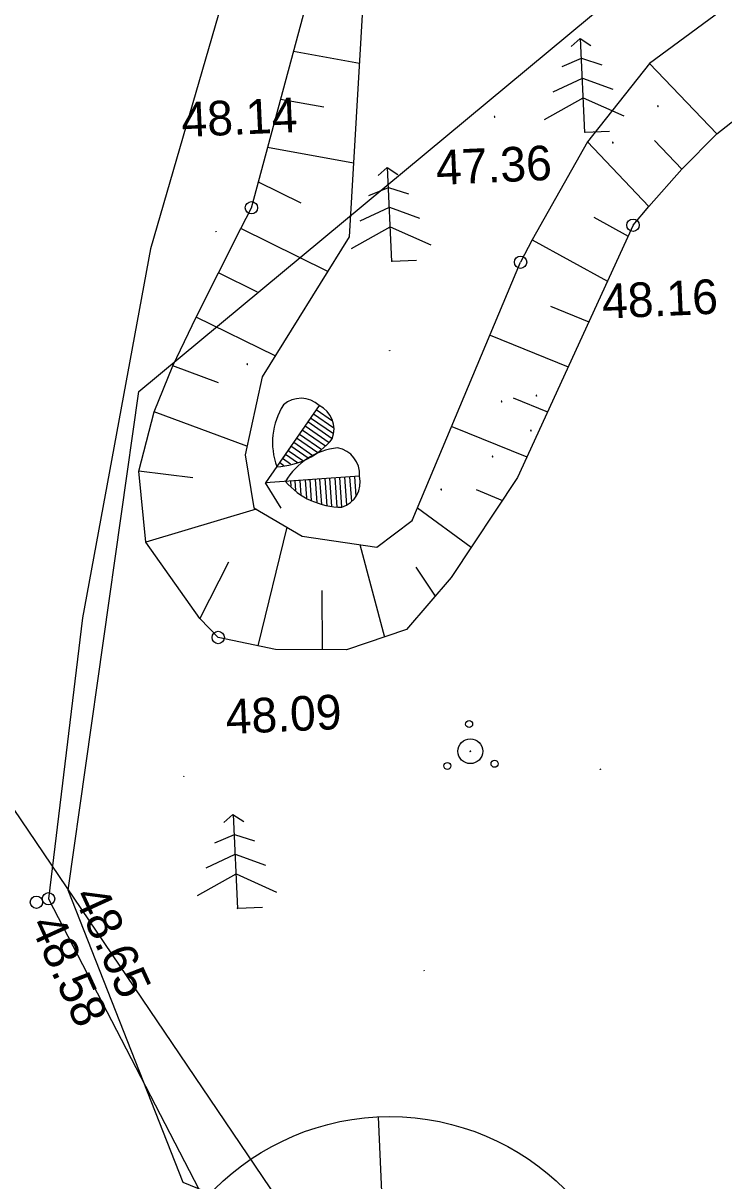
# Model space of a CAD drawing. Extents: x 641832 to 642168, y 6457549 to 6457951.
# Drawn here: x 641845.37 to 641859.52, y 6457707.97 to 6457731.35 of the extents above; entities that cross this region are included whole.
import ezdxf

# ---------------------------------------------------------------- set-up
doc = ezdxf.new("R2010")
doc.units = 0
for name, color, linetype in [('0-PL_LPMAA', 7, 'Continuous'), ('1', 7, 'Continuous'), ('4', 7, 'Continuous'), ('Level 20', 7, 'Continuous'), ('Level 23', 7, 'Continuous'), ('Level 29', 7, 'Continuous'), ('Level 33', 7, 'Continuous'), ('Level 35', 7, 'Continuous'), ('Level 39', 7, 'Continuous'), ('Level 41', 7, 'Continuous'), ('Level 42', 7, 'Continuous'), ('Level 46', 7, 'Continuous'), ('Level 54', 7, 'Continuous'), ('Level 56', 7, 'Continuous'), ('Level 60', 7, 'Continuous'), ('Level 62', 7, 'Continuous'), ('Level 9', 7, 'Continuous'), ('PIIRID', 7, 'Continuous'), ('POINT', 7, 'Continuous'), ('RADA____________', 7, 'Continuous'), ('RDT', 7, 'Continuous')]:
    doc.layers.add(name, color=color, linetype=linetype)

# ---------------------------------------------------------------- blocks, each defined once
blk = doc.blocks.new('BK4')
at = {"layer": 'PIIRID'}
for p, q in [((0, 1.9), (0, 0)), ((0, 1.8), (0.4, 1.8)), ((0, 1.7), (0.5, 1.7)), ((0, 1.6), (0.56, 1.6)), ((0.6, 1.5), (0, 1.5)), ((0, 1.4), (0.59, 1.4)), ((0.57, 1.3), (0, 1.3)), ((0, 1.2), (0.55, 1.2)), ((0.52, 1.1), (0, 1.1)), ((0, 1), (0.47, 1)), ((0.42, 0.9), (0, 0.9)), ((0, 0.9), (0, 0.8)), ((0, 0.8), (0.36, 0.8)), ((0.3, 0.7), (0, 0.7)), ((0, 0.7), (0, 0.6)), ((0.2, 0.6), (0, 0.6)), ((0, 0.5), (0.1, 0.5)), ((0.6, 0), (0, 0))]:
    blk.add_line(p, q, dxfattribs=at)
for centre, radius, start, end in [((-0.08, 1.37), 0.536, 81.416, 165.964), ((0.80846, 1.55462), 1.40952, 182.221, 235), ((0.08319, 1.37479), 0.53176, 13.619, 99.001), ((-0.91571, 1.61312), 1.51993, 307.047, 355.732)]:
    blk.add_arc(centre, radius, start, end, dxfattribs=at)
blk = doc.blocks.new('BD3')
at = {"layer": 'Level 41'}
for points in [[(-20, 175), (-1, 190), (20, 175)], [(50, 0), (0, 0), (0, 190)], [(-40, 135), (0, 150), (40, 135)], [(-60, 85), (0, 110), (60, 85)], [(-80, 30), (0, 70), (80, 30)]]:
    blk.add_lwpolyline(points, dxfattribs=at)
blk = doc.blocks.new('BK23')
at = {"layer": 'Level 41'}
for p, q in [((-75.2, 174.5), (0, 0)), ((-71.2, 165.3), (-34.5, 181.1)), ((-67.3, 156.1), (-21.4, 175.9)), ((-63.3, 146.9), (-11.9, 169.1)), ((88.9, 167.9), (0, 0)), ((-4.3, 161.5), (-59.4, 137.8)), ((-55.4, 128.6), (-1.2, 151.9)), ((0.9, 141.9), (-51.4, 119.4)), ((74.9, 141.4), (124.3, 115.2)), ((79.5, 150.2), (123.7, 126.9)), ((84.2, 159.1), (119.6, 140.4)), ((-47.5, 110.2), (3, 132)), ((4.2, 121.6), (-43.5, 101)), ((65.5, 123.7), (117.6, 96.1)), ((123.2, 104.5), (70.2, 132.6)), ((-39.6, 91.8), (3.6, 110.4)), ((3, 99.3), (-35.6, 82.7)), ((97.4, 72.9), (51.5, 97.2)), ((56.1, 106.1), (104.8, 80.3)), ((111.2, 88.2), (60.8, 114.9)), ((-35.6, 82.7), (-31.7, 73.5)), ((-31.7, 73.5), (1.4, 87.7)), ((-0.1, 76.2), (-27.7, 64.3)), ((42.1, 79.5), (37.4, 70.7)), ((37.4, 70.7), (69.2, 53.9)), ((79.2, 59.9), (42.1, 79.5)), ((46.8, 88.4), (88.3, 66.4)), ((-27.7, 64.3), (-23.7, 55.1)), ((-5.4, 63), (-23.7, 55.1)), ((-19.8, 45.9), (-10.6, 49.9)), ((32.7, 61.9), (28.1, 53)), ((45.7, 43.7), (28.1, 53)), ((59.3, 47.8), (32.7, 61.9)), ((23.4, 44.2), (32.2, 39.5)), ((60, -0.2), (0, 0))]:
    blk.add_line(p, q, dxfattribs=at)
for centre, radius, start, end in [((-61.6, 122.7), 53.6, 104.7272, 189.2752), ((-46.8, 129.5), 53.2, 36.9302, 122.3122), ((57, 124.8), 53.6, 53.5222, 138.0702), ((71.7, 117.6), 53.2, 345.7252, 71.1072), ((-147.9, 111.9), 152, 330.3582, 19.0432), ((144.2, 99.6), 141, 154.3272, 207.1062), ((12.7, 174.8), 141, 205.5322, 258.3112), ((-5.5, 185.4), 152, 279.1532, 327.8382)]:
    blk.add_arc(centre, radius, start, end, dxfattribs=at)
blk = doc.blocks.new('BP0')
at = {"layer": '1'}
for centre, radius, start, end in [((-0.001512, -0.017485), 0.3, 90, 270), ((-0.001512, 0.782515), 0.1, 90, 270), ((-0.001512, 0.782515), 0.1, 270, 90), ((-0.001512, -0.017485), 0.3, 270, 90), ((-0.701512, -0.717485), 0.1, 90, 270), ((-0.701512, -0.717485), 0.1, 270, 90), ((0.698488, -0.717485), 0.1, 90, 270), ((0.698488, -0.717485), 0.1, 270, 90)]:
    blk.add_arc(centre, radius, start, end, dxfattribs=at)
blk = doc.blocks.new('OK4')
at = {"layer": '4'}
for p, q in [((0, -500), (0, 500)), ((-500, 0), (500, 0)), ((-500, 0), (-500, 0)), ((-500, 0), (-500, 0))]:
    blk.add_line(p, q, dxfattribs=at)
blk.add_circle((0, 0), 500, dxfattribs=at)
blk = doc.blocks.new('KMURU4')
at = {"layer": 'RDT'}
for p, q in [((-0.4, 0.5), (0, 0)), ((0, 0), (0.4, 0.5))]:
    blk.add_line(p, q, dxfattribs=at)
for centre, radius in [((-0.4, 0.1), 0.0428), ((0.3, 0.1), 0.0452)]:
    blk.add_circle(centre, radius, dxfattribs=at)
blk = doc.blocks.new('BK')
at = {"layer": 'POINT'}
for p, q in [((0, 1.9), (0, 0)), ((0, 1.8), (0.4, 1.8)), ((0, 1.7), (0.5, 1.7)), ((0, 1.6), (0.56, 1.6)), ((0.6, 1.5), (0, 1.5)), ((0, 1.4), (0.59, 1.4)), ((0.57, 1.3), (0, 1.3)), ((0, 1.2), (0.55, 1.2)), ((0.52, 1.1), (0, 1.1)), ((0, 1), (0.47, 1)), ((0.42, 0.9), (0, 0.9)), ((0, 0.9), (0, 0.8)), ((0, 0.8), (0.36, 0.8)), ((0.3, 0.7), (0, 0.7)), ((0, 0.7), (0, 0.6)), ((0.2, 0.6), (0, 0.6)), ((0, 0.5), (0.1, 0.5)), ((0.6, 0), (0, 0))]:
    blk.add_line(p, q, dxfattribs=at)
for centre, radius, start, end in [((-0.08, 1.37), 0.536, 81.416, 165.964), ((0.80846, 1.55462), 1.40952, 182.221, 235), ((0.08319, 1.37479), 0.53176, 13.619, 99.001), ((-0.91571, 1.61312), 1.51993, 307.047, 355.732)]:
    blk.add_arc(centre, radius, start, end, dxfattribs=at)
blk = doc.blocks.new('BD')
at = {"layer": 'POINT'}
for points in [[(-0.8, 0.3), (0, 0.7), (0.8, 0.3)], [(-0.6, 0.85), (0, 1.1), (0.6, 0.85)], [(-0.4, 1.35), (0, 1.5), (0.4, 1.35)], [(-0.2, 1.75), (-0.01, 1.9), (0.2, 1.75)], [(0.5, 0), (0, 0), (0, 1.9)]]:
    blk.add_lwpolyline(points, dxfattribs=at)
blk = doc.blocks.new('BK2')
at = {"layer": 'POINT'}
for p, q in [((-0.8, 1.7), (0, 0)), ((-0.7, 1.6), (-0.2, 1.8)), ((-0.7, 1.7), (-0.3, 1.8)), ((-0.6, 1.5), (-0.1, 1.7)), ((0, 1.6), (-0.6, 1.4)), ((-0.6, 1.3), (0, 1.5)), ((0, 1.4), (-0.5, 1.2)), ((-0.5, 1.1), (0, 1.3)), ((0, 1.2), (-0.4, 1)), ((-0.4, 0.9), (0, 1.1)), ((0, 1), (-0.4, 0.8)), ((-0.4, 0.8), (-0.3, 0.7)), ((-0.3, 0.7), (0, 0.9)), ((0, 0.8), (-0.3, 0.6)), ((-0.3, 0.6), (-0.2, 0.6)), ((-0.1, 0.6), (-0.2, 0.6)), ((-0.2, 0.5), (-0.1, 0.5)), ((0.9, 1.7), (0, 0)), ((0.6, 0), (0, 0)), ((0.2, 0.4), (0.3, 0.4)), ((0.6, 0.5), (0.3, 0.6)), ((0.3, 0.6), (0.3, 0.5)), ((0.5, 0.4), (0.3, 0.5)), ((0.8, 0.6), (0.4, 0.8)), ((0.4, 0.8), (0.4, 0.7)), ((0.4, 0.7), (0.7, 0.5)), ((1, 0.7), (0.5, 1)), ((0.5, 0.9), (0.9, 0.7)), ((1.1, 0.9), (0.6, 1.1)), ((0.6, 1.1), (1, 0.8)), ((0.7, 1.4), (1.2, 1.2)), ((1.2, 1), (0.7, 1.3)), ((0.7, 1.2), (1.2, 1)), ((0.8, 1.6), (1.2, 1.4)), ((0.8, 1.5), (1.2, 1.3))]:
    blk.add_line(p, q, dxfattribs=at)
for centre, radius, start, end in [((-0.6, 1.2), 0.536, 104.7272, 189.2752), ((0.1, 1.7), 1.41, 205.5322, 258.3112), ((-0.5, 1.3), 0.532, 36.9302, 122.3122), ((-1.5, 1.1), 1.52, 330.3582, 19.0432), ((1.4, 1), 1.41, 154.3272, 207.1062), ((0.6, 1.2), 0.536, 53.5222, 138.0702), ((-0.1, 1.9), 1.52, 279.1532, 327.8382), ((0.7, 1.2), 0.532, 345.7252, 71.1072)]:
    blk.add_arc(centre, radius, start, end, dxfattribs=at)
blk = doc.blocks.new('BP')
at = {"layer": '0-PL_LPMAA'}
for centre, radius in [((0, 55), 7.07), ((0, 0), 25), ((-47.6, -27.5), 7.07), ((47.6, -27.5), 7.07)]:
    blk.add_circle(centre, radius, dxfattribs=at)
blk = doc.blocks.new('KMURU')
at = {"layer": 'RADA____________'}
for p in [(-0.3, 0.6), (0.3, 0.6), (0, 0), (0, 0)]:
    blk.add_line(p, (0, 0), dxfattribs=at)
for centre in [(-0.3, 0), (0.3, 0)]:
    blk.add_circle(centre, 0.0345, dxfattribs=at)

msp = doc.modelspace()

# ---------------------------------------------------------------- linework, layer by layer
at = {"layer": 'Level 20'}
for points in [[(641860.455, 6457759.104), (641857.677, 6457752.55), (641850.221, 6457734.666), (641847.942, 6457726.794), (641846.572, 6457719.337), (641845.883, 6457713.667)], [(641845.883, 6457713.667), (641845.883, 6457713.667), (641864.992, 6457676.757), (641864.992, 6457676.757), (641864.992, 6457676.757), (641870.366, 6457666.202), (641870.921, 6457664.87), (641871.24, 6457663.666), (641871.595, 6457661.852), (641871.714, 6457660.14), (641871.556, 6457658.908), (641871.179, 6457657.51), (641870.612, 6457656.102), (641870.105, 6457655.289), (641868.603, 6457653.777), (641867.58, 6457652.953), (641866.642, 6457652.325), (641865.193, 6457651.61), (641864.201, 6457651.247), (641863.151, 6457650.996)]]:
    msp.add_lwpolyline(points, dxfattribs=at)
at = {"layer": 'Level 29'}
for centre in [(641849.981, 6457727.622), (641857.685, 6457727.269), (641855.414, 6457726.521), (641849.31, 6457718.943), (641845.883, 6457713.667), (641845.638, 6457713.597)]:
    msp.add_circle(centre, 0.125, dxfattribs=at)
at = {"layer": 'Level 33'}
for p, q in [((641849.981, 6457727.622), (641852.544, 6457737.153)), ((641852.544, 6457737.153), (641851.955, 6457727.032)), ((641852.159, 6457730.536), (641850.829, 6457730.776)), ((641858.02, 6457730.533), (641859.376, 6457729.111)), ((641851.439, 6457729.65), (641850.569, 6457729.807)), ((641856.764, 6457728.953), (641858.007, 6457727.649)), ((641858.118, 6457728.982), (641858.671, 6457728.402)), ((641852.042, 6457728.525), (641850.308, 6457728.838)), ((641850.987, 6457727.714), (641850.12, 6457728.14)), ((641856.896, 6457727.429), (641857.584, 6457727.05)), ((641851.523, 6457726.337), (641849.765, 6457727.2)), ((641855.647, 6457726.974), (641857.167, 6457726.138)), ((641850.105, 6457725.919), (641849.312, 6457726.309)), ((641856.019, 6457725.635), (641856.793, 6457725.321)), ((641850.461, 6457724.63), (641848.865, 6457725.415)), ((641854.799, 6457725.051), (641856.377, 6457724.411)), ((641849.315, 6457724.085), (641848.393, 6457724.427)), ((641855.267, 6457723.782), (641855.96, 6457723.501)), ((641849.89, 6457722.805), (641848.014, 6457723.501)), ((641854.026, 6457723.206), (641855.543, 6457722.591)), ((641848.796, 6457722.167), (641847.707, 6457722.299)), ((641854.515, 6457721.929), (641855.047, 6457721.713)), ((641850.079, 6457721.532), (641847.847, 6457720.866)), ((641853.336, 6457721.56), (641854.417, 6457720.765)), ((641850.696, 6457721.168), (641850.111, 6457718.773)), ((641852.172, 6457720.818), (641852.664, 6457718.952)), ((641849.515, 6457720.464), (641848.941, 6457719.327)), ((641853.299, 6457720.365), (641853.691, 6457719.779)), ((641851.405, 6457719.893), (641851.406, 6457718.697))]:
    msp.add_line(p, q, dxfattribs=at)
for points in [[(641867.414, 6457732.854), (641866.335, 6457733.017), (641864.279, 6457733.022), (641862.049, 6457732.742), (641859.931, 6457731.945), (641858.02, 6457730.533), (641856.764, 6457728.953), (641855.647, 6457726.974), (641855.414, 6457726.521)], [(641857.685, 6457727.269), (641858.007, 6457727.649), (641858.671, 6457728.402), (641859.376, 6457729.111), (641860.162, 6457729.736)], [(641849.31, 6457718.943), (641848.941, 6457719.327), (641847.847, 6457720.866), (641847.707, 6457722.299), (641848.014, 6457723.501), (641848.393, 6457724.427), (641848.865, 6457725.415), (641849.312, 6457726.309), (641849.765, 6457727.2), (641849.981, 6457727.622)], [(641857.685, 6457727.269), (641855.352, 6457722.172), (641854.012, 6457720.154), (641853.112, 6457719.102), (641851.898, 6457718.696), (641850.467, 6457718.698), (641849.31, 6457718.943)], [(641851.955, 6457727.032), (641850.199, 6457724.207), (641849.851, 6457722.63), (641850.031, 6457721.56), (641851.003, 6457720.988), (641852.51, 6457720.769), (641853.229, 6457721.303), (641855.414, 6457726.521)]]:
    msp.add_lwpolyline(points, dxfattribs=at)
at = {"layer": 'Level 35'}
msp.add_lwpolyline([(641840.288, 6457722.694), (641852.493, 6457704.665)], dxfattribs=at)
at = {"layer": 'Level 39'}
for p, q in [((641847.709, 6457723.914), (641847.709, 6457723.914)), ((641846.278, 6457713.841), (641846.278, 6457713.841))]:
    msp.add_line(p, q, dxfattribs=at)
at = {"layer": 'Level 42'}
for p, q in [((641852.159, 6457730.536), (641850.829, 6457730.776)), ((641858.02, 6457730.533), (641859.376, 6457729.111)), ((641851.439, 6457729.65), (641850.569, 6457729.807)), ((641856.764, 6457728.953), (641858.007, 6457727.649)), ((641858.118, 6457728.982), (641858.671, 6457728.402)), ((641852.042, 6457728.525), (641850.308, 6457728.838)), ((641850.987, 6457727.714), (641850.12, 6457728.14)), ((641856.896, 6457727.429), (641857.584, 6457727.05)), ((641851.523, 6457726.337), (641849.765, 6457727.2)), ((641855.647, 6457726.974), (641857.167, 6457726.138)), ((641850.105, 6457725.919), (641849.312, 6457726.309)), ((641856.019, 6457725.635), (641856.793, 6457725.321)), ((641850.461, 6457724.63), (641848.865, 6457725.415)), ((641854.799, 6457725.051), (641856.377, 6457724.411)), ((641849.315, 6457724.085), (641848.393, 6457724.427)), ((641855.267, 6457723.782), (641855.96, 6457723.501)), ((641849.89, 6457722.805), (641848.014, 6457723.501)), ((641854.026, 6457723.206), (641855.543, 6457722.591)), ((641848.796, 6457722.167), (641847.707, 6457722.299)), ((641854.515, 6457721.929), (641855.047, 6457721.713)), ((641850.079, 6457721.532), (641847.847, 6457720.866)), ((641853.336, 6457721.56), (641854.417, 6457720.765)), ((641850.696, 6457721.168), (641850.111, 6457718.773)), ((641852.172, 6457720.818), (641852.664, 6457718.952)), ((641849.515, 6457720.464), (641848.941, 6457719.327)), ((641853.299, 6457720.365), (641853.691, 6457719.779)), ((641851.405, 6457719.893), (641851.406, 6457718.697))]:
    msp.add_line(p, q, dxfattribs=at)
for points in [[(641857.685, 6457727.269), (641855.352, 6457722.172), (641854.012, 6457720.154), (641853.112, 6457719.102), (641851.898, 6457718.696), (641850.467, 6457718.698), (641849.31, 6457718.943)], [(641851.955, 6457727.032), (641850.199, 6457724.207), (641849.851, 6457722.63), (641850.031, 6457721.56), (641851.003, 6457720.988), (641852.51, 6457720.769), (641853.229, 6457721.303), (641855.414, 6457726.521)]]:
    msp.add_lwpolyline(points, dxfattribs=at)
at = {"layer": 'Level 54'}
for centre in [(641849.981, 6457727.622), (641857.685, 6457727.269), (641855.414, 6457726.521), (641849.31, 6457718.943), (641845.883, 6457713.667), (641845.638, 6457713.597)]:
    msp.add_circle(centre, 0.125, dxfattribs=at)
at = {"layer": 'Level 56'}
for p, q in [((641847.709, 6457723.914), (641847.709, 6457723.914)), ((641846.278, 6457713.841), (641846.278, 6457713.841))]:
    msp.add_line(p, q, dxfattribs=at)
at = {"layer": 'Level 62'}
msp.add_lwpolyline([(641937.889, 6457723.488), (641911.422, 6457682.217), (641848.604, 6457707.939), (641846.278, 6457713.841), (641847.709, 6457723.914), (641883.665, 6457753.789)], close=True, dxfattribs=at)

# ---------------------------------------------------------------- block references
at = {"layer": 'Level 23', "xscale": 0.009999012482932583, "yscale": 0.00999901248293258, "rotation": 2.5640359384249085}
for p in [(641849.265, 6457727.138), (641852.772, 6457724.735), (641848.614, 6457716.135), (641857.025, 6457716.281), (641853.466, 6457712.213)]:
    msp.add_blockref('KMURU', p, dxfattribs=at)
at = {"layer": 'Level 41'}
for name, p, xscale, yscale, rotation in [('BD3', (641856.713, 6457729.141), 0.009999012482932583, 0.00999901248293258, 2.5640359384249085), ('BK4', (641858.189, 6457729.659), 0.009999012482932583, 0.00999901248293258, 2.5640359384249085), ('BK4', (641854.891, 6457729.447), 0.009999012482932583, 0.00999901248293258, 2.5640359384249085), ('BK4', (641857.277, 6457728.925), 0.009999012482932583, 0.00999901248293258, 2.5640359384249085), ('BD3', (641852.814, 6457726.535), 0.009999012482932583, 0.00999901248293258, 2.5640359384249085), ('BK4', (641849.897, 6457724.449), 0.009999012482932583, 0.00999901248293258, 2.5640359384249085), ('BK23', (641850.267, 6457722.064), 0.009999012482932581, 0.009999012482932583, -57.937733940298656), ('BK4', (641855.733, 6457723.816), 0.009999012482932583, 0.00999901248293258, 2.5640359384249085), ('BK4', (641855.031, 6457723.698), 0.009999012482932583, 0.00999901248293258, 2.5640359384249085), ('BK4', (641855.624, 6457723.111), 0.009999012482932583, 0.00999901248293258, 2.5640359384249085), ('BK4', (641854.85, 6457722.586), 0.009999012482932583, 0.00999901248293258, 2.5640359384249085), ('BK4', (641853.811, 6457721.921), 0.009999012482932583, 0.00999901248293258, 2.5640359384249085), ('BK4', (641853.229, 6457721.303), 0.009999012482932583, 0.00999901248293258, 2.5640359384249085), ('BP0', (641854.401, 6457716.646), 0.009999012482932583, 0.00999901248293258, 2.5640359384249085), ('BD3', (641849.703, 6457713.468), 0.009999012482932583, 0.00999901248293258, 2.5640359384249085)]:
    msp.add_blockref(name, p, dxfattribs=dict(at, xscale=xscale, yscale=yscale, rotation=rotation))
at = {"layer": 'Level 46', "xscale": 0.009999012482932583, "yscale": 0.00999901248293258, "rotation": 2.5640359384249085}
msp.add_blockref('OK4', (641852.772, 6457704.268), dxfattribs=at)
at = {"layer": 'Level 60', "xscale": 0.009999012482932583, "yscale": 0.00999901248293258, "rotation": 2.5640359384249085}
for p in [(641849.265, 6457727.138), (641852.772, 6457724.735), (641848.614, 6457716.135), (641857.025, 6457716.281), (641853.466, 6457712.213)]:
    msp.add_blockref('KMURU4', p, dxfattribs=at)
at = {"layer": 'Level 9'}
for name, p, xscale, yscale, rotation in [('BK', (641858.189, 6457729.659), 0.009999012482932583, 0.00999901248293258, 2.5640359384249085), ('BK', (641854.891, 6457729.447), 0.009999012482932583, 0.00999901248293258, 2.5640359384249085), ('BD', (641856.713, 6457729.141), 0.009999012482932583, 0.00999901248293258, 2.5640359384249085), ('BK', (641857.277, 6457728.925), 0.009999012482932583, 0.00999901248293258, 2.5640359384249085), ('BD', (641852.814, 6457726.535), 0.009999012482932583, 0.00999901248293258, 2.5640359384249085), ('BK', (641849.897, 6457724.449), 0.009999012482932583, 0.00999901248293258, 2.5640359384249085), ('BK', (641855.733, 6457723.816), 0.009999012482932583, 0.00999901248293258, 2.5640359384249085), ('BK', (641855.031, 6457723.698), 0.009999012482932583, 0.00999901248293258, 2.5640359384249085), ('BK', (641855.624, 6457723.111), 0.009999012482932583, 0.00999901248293258, 2.5640359384249085), ('BK', (641854.85, 6457722.586), 0.009999012482932583, 0.00999901248293258, 2.5640359384249085), ('BK2', (641850.267, 6457722.064), 0.009999012482932581, 0.009999012482932583, -57.937733940298656), ('BK', (641853.811, 6457721.921), 0.009999012482932583, 0.00999901248293258, 2.5640359384249085), ('BK', (641853.229, 6457721.303), 0.009999012482932583, 0.00999901248293258, 2.5640359384249085), ('BP', (641854.401, 6457716.646), 0.009999012482932583, 0.00999901248293258, 2.5640359384249085), ('BD', (641849.703, 6457713.468), 0.009999012482932583, 0.00999901248293258, 2.5640359384249085)]:
    msp.add_blockref(name, p, dxfattribs=dict(at, xscale=xscale, yscale=yscale, rotation=rotation))

# ---------------------------------------------------------------- texts
at = {"layer": 'Level 29'}
for s, rotation, p in [('48.14', 2.564, (641848.581, 6457729.048)), ('47.36', 2.564, (641853.719, 6457728.081)), ('48.16', 2.564, (641857.073, 6457725.38)), ('48.09', 2.564, (641849.474, 6457716.992)), ('48.65', 294.5227, (641846.374, 6457713.728)), ('48.58', 294.5227, (641845.496, 6457713.149))]:
    msp.add_text(s, height=0.6999, rotation=rotation, dxfattribs=at).set_placement(p)
at = {"layer": 'Level 54'}
for s, rotation, p in [('48.14', 2.564, (641848.581, 6457729.048)), ('47.36', 2.564, (641853.719, 6457728.081)), ('48.16', 2.564, (641857.073, 6457725.38)), ('48.09', 2.564, (641849.474, 6457716.992)), ('48.65', 294.5227, (641846.374, 6457713.728)), ('48.58', 294.5227, (641845.496, 6457713.149))]:
    msp.add_text(s, height=0.6999, rotation=rotation, dxfattribs=at).set_placement(p)

doc.saveas('drawing.dxf')
